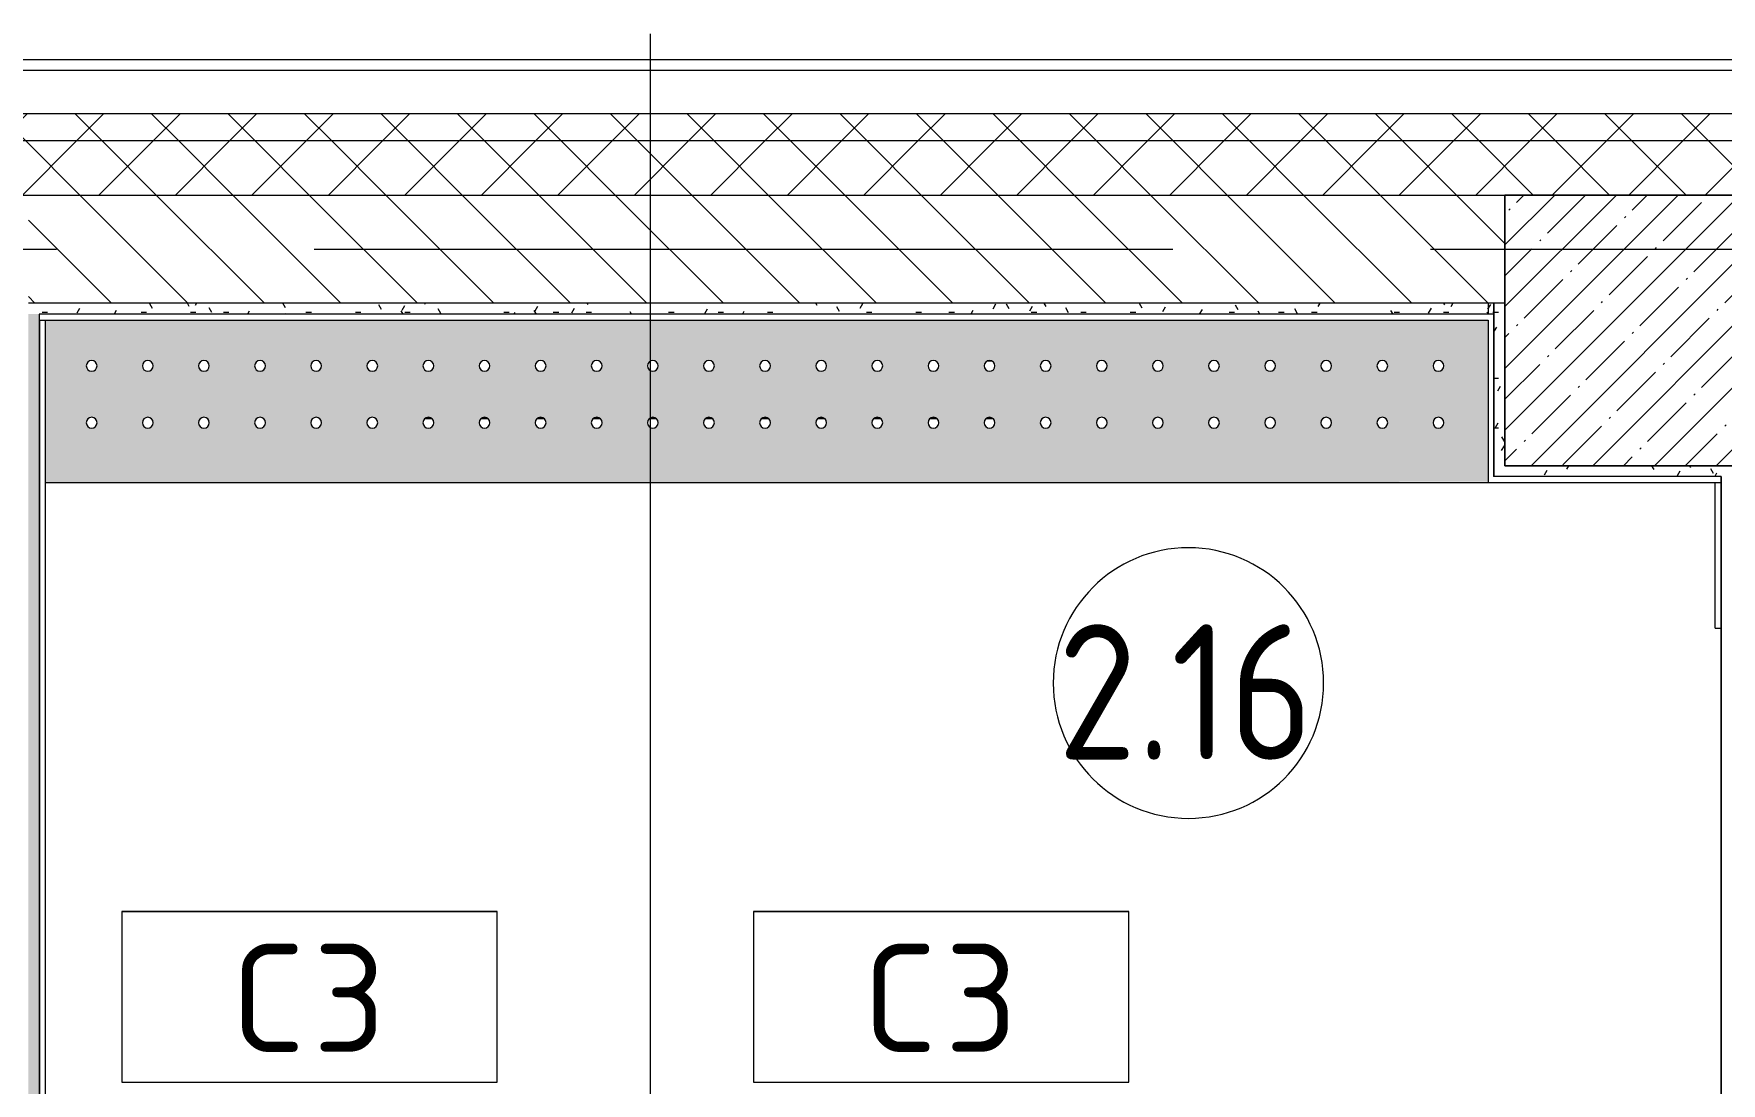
# Model space of a CAD drawing. Header units: millimetres. Extents: x 35092 to 251863, y -8553 to 29549.
# Drawn here: x 70820 to 73940, y 25459 to 27398 of the extents above; entities that cross this region are included whole.
import ezdxf

# ---------------------------------------------------------------- set-up
doc = ezdxf.new("R2010")
doc.units = ezdxf.units.MM
doc.linetypes.add('Осевая', pattern=[3175, 635, -476.25, 1587.5, -476.25])
for name, color, linetype, lineweight in [('A-AREA-IDEN', 7, 'Continuous', 9), ('A-GENM-IDEN', 7, 'Continuous', 9), ('A-WALL', 7, 'Continuous', 9), ('I-WALL', 7, 'Continuous', 9), ('S-COLS', 7, 'Continuous', 9), ('Знаки', 7, 'Continuous', 9), ('Оси', 7, 'Continuous', 9), ('Оси-2', 7, 'Осевая', 9)]:
    doc.layers.add(name, color=color, linetype=linetype, lineweight=lineweight)
for name, color, linetype, lineweight, true_color in [('A-WALL-1', 9, 'Continuous', 9, 0x808080), ('A-WALL-FNSH-1', 9, 'Continuous', 9, 0x808080), ('M-EQPM-1', 7, 'Continuous', 9, 0xb2b2b2)]:
    doc.layers.add(name, color=color, linetype=linetype, lineweight=lineweight, true_color=true_color)
doc.styles.add('GOST Common', font='GOST_Common.ttf', dxfattribs={"height": 200})
doc.styles.add('GOST Common_1', font='GOST_Common.ttf', dxfattribs={"width": 0.9, "height": 250})
pattern_1 = [(45, (0, 0), (-70.71068, 70.71068), []), (135, (0, 0), (-70.71068, -70.71068), [])]
pattern_2 = [(0, (0, 0), (121.92, 30.48), [10.058, -81.382, 10.058, -81.382, -487.68]), (0, (0, 0), (121.92, 30.48), [-182.88, 10.058, -172.822, 10.058, -81.382, -213.36]), (0, (0, 0), (121.92, 30.48), [-457.2, 10.058, -50.902, 10.058, -142.342]), (120, (45.72, 15.24), (-87.356454, 90.345817), [10.058, -81.382, 10.058, -81.382, -487.68]), (120, (45.72, 15.24), (-87.356454, 90.345817), [-182.88, 10.058, -172.822, 10.058, -81.382, -213.36]), (120, (45.72, 15.24), (-87.356454, 90.345817), [-457.2, 10.058, -50.902, 10.058, -142.342]), (240, (60.96, 76.2), (-34.563546, -120.825817), [10.058, -81.382, 10.058, -81.382, -487.68]), (240, (60.96, 76.2), (-34.563546, -120.825817), [-182.88, 10.058, -172.822, 10.058, -81.382, -213.36]), (240, (60.96, 76.2), (-34.563546, -120.825817), [-457.2, 10.058, -50.902, 10.058, -142.342])]

# ---------------------------------------------------------------- blocks, each defined once
blk = doc.blocks.new('radiator_prado_classic_z_tip_30_po exemplyaru - Classic Z Тип 30-500-30677906-План расстановки мебели и оборудования 2 этажа в осях 12-23')
at = {"layer": 'M-EQPM-1'}
for p, q in [((12.1, 228), (0, 228)), ((0, 228), (12.1, 228)), ((115.9, 228), (103.2, 228)), ((103.2, 228), (112.5, 228)), ((112.5, 228), (115.9, 228)), ((115.9, 228), (112.5, 228)), ((112.5, 228), (115.9, 228)), ((112.5, 228), (113.8, 226.7)), ((112.5, 228), (113.8, 226.7)), ((219.6, 228), (207, 228)), ((207, 228), (212.5, 228)), ((212.5, 228), (219.6, 228)), ((219.6, 228), (212.5, 228)), ((212.5, 228), (219.6, 228)), ((212.5, 228), (214.7, 225.8)), ((212.5, 228), (214.7, 225.8)), ((323.4, 228), (310.7, 228)), ((310.7, 228), (312.5, 228)), ((312.5, 228), (323.4, 228)), ((323.4, 228), (312.5, 228)), ((312.5, 228), (323.4, 228)), ((312.5, 228), (314.5, 226)), ((312.5, 228), (314.5, 226)), ((427.1, 228), (414.5, 228)), ((414.5, 228), (427.1, 228)), ((427.1, 228), (414.5, 228)), ((414.5, 228), (427.1, 228)), ((530.9, 228), (518.2, 228)), ((518.2, 228), (530.9, 228)), ((530.9, 228), (518.2, 228)), ((518.2, 228), (530.9, 228)), ((634.6, 228), (622, 228)), ((622, 228), (634.6, 228)), ((634.6, 228), (622, 228)), ((622, 228), (634.6, 228)), ((738.4, 228), (725.7, 228)), ((725.7, 228), (737.5, 228)), ((737.5, 228), (725.7, 228)), ((725.7, 228), (737.5, 228)), ((736.1, 226.6), (737.5, 228)), ((737.5, 228), (736.1, 226.6)), ((842.1, 228), (829.5, 228)), ((829.5, 228), (837.5, 228)), ((837.5, 228), (829.5, 228)), ((829.5, 228), (837.5, 228)), ((835.2, 225.7), (837.5, 228)), ((837.5, 228), (835.2, 225.7)), ((837.5, 228), (842.1, 228)), ((945.9, 228), (933.2, 228)), ((933.2, 228), (937.5, 228)), ((937.5, 228), (933.2, 228)), ((933.2, 228), (937.5, 228)), ((935.9, 226.4), (937.5, 228)), ((937.5, 228), (935.9, 226.4)), ((937.5, 228), (945.9, 228)), ((1049.6, 228), (1037, 228)), ((1037.5, 228), (1049.6, 228)), ((9.6, 121.5), (2, 121.5)), ((9.6, 121.5), (2, 121.5))]:
    blk.add_line(p, q, dxfattribs=at)
blk = doc.blocks.new('Зашивка радиатора М17  - Зашивка радиатора_ с перфорацией М6-33175032-План расстановки мебели и оборудования 2 этажа в осях 12-23')
at = {"layer": 'Знаки'}
h = blk.add_hatch(color=256, dxfattribs=at)
h.paths.add_polyline_path([(-303, -179.9), (2298.9, -178.8), (2298.8, 120), (-369.1, 119), (-369.1, -179.9)])
h.paths.add_polyline_path([(-283, -79.6), (-288, -78.3), (-291.7, -74.6), (-293, -69.6), (-291.7, -64.6), (-288, -61), (-283, -59.6), (-278, -61), (-274.3, -64.6), (-273, -69.6), (-274.3, -74.6), (-278, -78.3), (-280.4, -79.3)])
h.paths.add_polyline_path([(-179.2, -79.6), (-184.2, -78.3), (-187.9, -74.6), (-189.2, -69.6), (-187.9, -64.6), (-184.2, -61), (-179.2, -59.6), (-174.2, -61), (-170.6, -64.6), (-169.2, -69.6), (-170.6, -74.6), (-174.2, -78.3), (-176.7, -79.3)])
h.paths.add_polyline_path([(-75.5, -79.6), (-80.5, -78.3), (-84.2, -74.6), (-85.5, -69.6), (-84.2, -64.6), (-80.5, -61), (-75.5, -59.6), (-70.5, -61), (-66.8, -64.6), (-65.5, -69.6), (-66.8, -74.6), (-70.5, -78.3), (-72.9, -79.3)])
h.paths.add_polyline_path([(132, -79.6), (127, -78.3), (123.3, -74.6), (122, -69.6), (123.3, -64.6), (127, -61), (132, -59.6), (137, -61), (140.7, -64.6), (142, -69.6), (140.7, -74.6), (137, -78.3), (134.6, -79.3)])
h.paths.add_polyline_path([(28.3, -79.6), (23.3, -78.3), (19.6, -74.6), (18.3, -69.6), (19.6, -64.6), (23.3, -61), (28.3, -59.6), (33.3, -61), (36.9, -64.6), (38.3, -69.6), (36.9, -74.6), (33.3, -78.3), (30.8, -79.3)])
h.paths.add_polyline_path([(235.8, -79.6), (230.8, -78.3), (227.1, -74.6), (225.8, -69.6), (227.1, -64.6), (230.8, -61), (235.8, -59.6), (240.8, -61), (244.4, -64.6), (245.8, -69.6), (243.9, -75.3), (240.8, -78.3), (238.3, -79.3)])
h.paths.add_polyline_path([(339.5, -79.6), (334.5, -78.3), (330.8, -74.6), (329.5, -69.6), (330.8, -64.6), (335.1, -60.8), (339.5, -59.6), (344.5, -61), (348.2, -64.6), (349.5, -69.6), (348.2, -74.6), (344.5, -78.3), (342.1, -79.3)])
h.paths.add_polyline_path([(547, -79.6), (542, -78.3), (538.3, -74.6), (537, -69.6), (538.3, -64.6), (542, -61), (547, -59.6), (552, -61), (555.7, -64.6), (557, -69.6), (555.7, -74.6), (552, -78.3), (549.6, -79.3)])
h.paths.add_polyline_path([(650.8, -79.6), (645.8, -78.3), (642.1, -74.6), (640.8, -69.6), (642.1, -64.6), (645.8, -61), (650.8, -59.6), (655.8, -61), (659.4, -64.6), (660.8, -69.6), (659.4, -74.6), (655.8, -78.3), (653.3, -79.3)])
h.paths.add_polyline_path([(443.3, -79.6), (438.3, -78.3), (434.6, -74.6), (433.3, -69.6), (434.6, -64.6), (438.3, -61), (443.3, -59.6), (448.3, -61), (451.9, -64.6), (453.3, -69.6), (451.9, -74.6), (448.3, -78.3), (445.8, -79.3)])
h.paths.add_polyline_path([(858.3, -79.6), (853.3, -78.3), (849.6, -74.6), (848.3, -69.6), (849.6, -64.6), (853.3, -61), (858.3, -59.6), (863.3, -61), (866.9, -64.6), (868.3, -69.6), (866.9, -74.6), (863.3, -78.3), (860.8, -79.3)])
h.paths.add_polyline_path([(754.5, -79.6), (749.5, -78.3), (745.8, -74.6), (744.5, -69.6), (745.8, -64.6), (749.5, -61), (754.5, -59.6), (759.5, -61), (763.2, -64.6), (764.5, -69.6), (763.2, -74.6), (759.5, -78.3), (757.1, -79.3)])
h.paths.add_polyline_path([(1065.8, -79.6), (1060.8, -78.3), (1057.1, -74.6), (1055.8, -69.6), (1057.1, -64.6), (1060.8, -61), (1065.8, -59.6), (1070.8, -61), (1074.4, -64.6), (1075.8, -69.6), (1074.4, -74.6), (1070.8, -78.3), (1068.3, -79.3)])
h.paths.add_polyline_path([(962, -79.6), (957, -78.3), (953.3, -74.6), (952, -69.6), (953.3, -64.6), (957, -61), (962, -59.6), (967, -61), (970.7, -64.6), (972, -69.6), (970.7, -74.6), (967, -78.3), (964.6, -79.3)])
h.paths.add_polyline_path([(1169.5, -79.6), (1164.5, -78.3), (1160.8, -74.6), (1159.5, -69.6), (1160.8, -64.6), (1164.5, -61), (1169.5, -59.6), (1174.5, -61), (1178.2, -64.6), (1179.5, -69.6), (1178.2, -74.6), (1174.5, -78.3), (1172.1, -79.3)])
h.paths.add_polyline_path([(1273.3, -79.6), (1268.3, -78.3), (1264.6, -74.6), (1263.3, -69.6), (1264.6, -64.6), (1268.3, -61), (1273.3, -59.6), (1278.3, -61), (1281.9, -64.6), (1283.3, -69.6), (1281.9, -74.6), (1278.3, -78.3), (1275.8, -79.3)])
h.paths.add_polyline_path([(1480.8, -79.6), (1475.8, -78.3), (1472.1, -74.6), (1470.8, -69.6), (1472.1, -64.6), (1475.8, -61), (1480.8, -59.6), (1485.8, -61), (1489.4, -64.6), (1490.8, -69.6), (1489.4, -74.6), (1485.8, -78.3), (1483.3, -79.3)])
h.paths.add_polyline_path([(1377, -79.6), (1372, -78.3), (1368.3, -74.6), (1367, -69.6), (1368.3, -64.6), (1372, -61), (1377, -59.6), (1382, -61), (1385.7, -64.6), (1387, -69.6), (1385.7, -74.6), (1382, -78.3), (1379.6, -79.3)])
h.paths.add_polyline_path([(1584.5, -79.6), (1579.5, -78.3), (1575.8, -74.6), (1574.5, -69.6), (1575.8, -64.6), (1579.5, -61), (1584.5, -59.6), (1589.5, -61), (1593.2, -64.6), (1594.5, -69.6), (1593.2, -74.6), (1589.5, -78.3), (1587.1, -79.3)])
h.paths.add_polyline_path([(1688.3, -79.6), (1683.3, -78.3), (1679.6, -74.6), (1678.3, -69.6), (1679.6, -64.6), (1683.3, -61), (1688.3, -59.6), (1693.3, -61), (1696.9, -64.6), (1698.3, -69.6), (1696.9, -74.6), (1693.3, -78.3), (1690.8, -79.3)])
h.paths.add_polyline_path([(1792, -79.6), (1787, -78.3), (1783.3, -74.6), (1782, -69.6), (1783.3, -64.6), (1787, -61), (1792, -59.6), (1797, -61), (1800.7, -64.6), (1802, -69.6), (1800.7, -74.6), (1797, -78.3), (1794.6, -79.3)])
h.paths.add_polyline_path([(1895.8, -79.6), (1890.8, -78.3), (1887.1, -74.6), (1885.8, -69.6), (1887.1, -64.6), (1890.8, -61), (1895.8, -59.6), (1900.8, -61), (1904.4, -64.6), (1905.8, -69.6), (1904.4, -74.6), (1900.8, -78.3), (1898.3, -79.3)])
h.paths.add_polyline_path([(1999.5, -79.6), (1994.5, -78.3), (1990.8, -74.6), (1989.5, -69.6), (1990.8, -64.6), (1994.5, -61), (1999.5, -59.6), (2004.5, -61), (2008.2, -64.6), (2009.5, -69.6), (2008.2, -74.6), (2004.5, -78.3), (2002.1, -79.3)])
h.paths.add_polyline_path([(2103.3, -79.6), (2098.3, -78.3), (2094.6, -74.6), (2093.3, -69.6), (2094.6, -64.6), (2098.3, -61), (2103.3, -59.6), (2108.3, -61), (2111.9, -64.6), (2113.3, -69.6), (2111.9, -74.6), (2108.3, -78.3), (2105.8, -79.3)])
h.paths.add_polyline_path([(2207, -79.6), (2202, -78.3), (2198.3, -74.6), (2197, -69.6), (2198.3, -64.6), (2202, -61), (2207, -59.6), (2212, -61), (2215.7, -64.6), (2217, -69.6), (2215.7, -74.6), (2212, -78.3), (2209.6, -79.3)])
h.paths.add_polyline_path([(-179.2, 25.4), (-184.2, 26.7), (-187.9, 30.4), (-189.2, 35.4), (-187.9, 40.4), (-184.2, 44), (-179.2, 45.4), (-174.2, 44), (-170.6, 40.4), (-169.2, 35.4), (-170.6, 30.4), (-174.2, 26.7), (-176.7, 25.7)])
h.paths.add_polyline_path([(-75.5, 25.4), (-80.5, 26.7), (-84.2, 30.4), (-85.5, 35.4), (-84.2, 40.4), (-80.5, 44), (-75.5, 45.4), (-70.5, 44), (-66.8, 40.4), (-65.5, 35.4), (-66.8, 30.4), (-70.5, 26.7), (-72.9, 25.7)])
h.paths.add_polyline_path([(-283, 25.4), (-288, 26.7), (-291.7, 30.4), (-293, 35.4), (-291.7, 40.4), (-288, 44), (-283, 45.4), (-278, 44), (-274.3, 40.4), (-273, 35.4), (-274.3, 30.4), (-278, 26.7), (-280.4, 25.7)])
h.paths.add_polyline_path([(28.3, 25.4), (23.3, 26.7), (19.6, 30.4), (18.3, 35.4), (19.6, 40.4), (23.3, 44), (28.3, 45.4), (33.3, 44), (36.9, 40.4), (38.3, 35.4), (36.9, 30.4), (33.3, 26.7), (30.8, 25.7)])
h.paths.add_polyline_path([(132, 25.4), (127, 26.7), (123.3, 30.4), (122, 35.4), (123.3, 40.4), (127, 44), (132, 45.4), (137, 44), (140.7, 40.4), (142, 35.4), (140.7, 30.4), (137, 26.7), (134.6, 25.7)])
h.paths.add_polyline_path([(235.8, 25.4), (230.8, 26.7), (227.1, 30.4), (225.8, 35.4), (227.1, 40.4), (230.8, 44), (235.8, 45.4), (240.8, 44), (244.4, 40.4), (245.8, 35.4), (243.9, 29.7), (240.8, 26.7), (238.3, 25.7)])
h.paths.add_polyline_path([(339.5, 25.4), (334.5, 26.7), (330.8, 30.4), (329.5, 35.4), (330.8, 40.4), (335.1, 44.2), (339.5, 45.4), (344.5, 44), (348.2, 40.4), (349.5, 35.4), (348.2, 30.4), (344.5, 26.7), (342.1, 25.7)])
h.paths.add_polyline_path([(547, 25.4), (542, 26.7), (538.3, 30.4), (537, 35.4), (538.3, 40.4), (542, 44), (547, 45.4), (552, 44), (555.7, 40.4), (557, 35.4), (555.7, 30.4), (552, 26.7), (549.6, 25.7)])
h.paths.add_polyline_path([(443.3, 25.4), (438.3, 26.7), (434.6, 30.4), (433.3, 35.4), (434.6, 40.4), (438.3, 44), (443.3, 45.4), (448.3, 44), (451.9, 40.4), (453.3, 35.4), (451.9, 30.4), (448.3, 26.7), (445.8, 25.7)])
h.paths.add_polyline_path([(650.8, 25.4), (645.8, 26.7), (642.1, 30.4), (640.8, 35.4), (642.1, 40.4), (645.8, 44), (650.8, 45.4), (655.8, 44), (659.4, 40.4), (660.8, 35.4), (659.4, 30.4), (655.8, 26.7), (653.3, 25.7)])
h.paths.add_polyline_path([(858.3, 25.4), (853.3, 26.7), (849.6, 30.4), (848.3, 35.4), (849.6, 40.4), (853.3, 44), (858.3, 45.4), (863.3, 44), (866.9, 40.4), (868.3, 35.4), (866.9, 30.4), (863.3, 26.7), (860.8, 25.7)])
h.paths.add_polyline_path([(754.5, 25.4), (749.5, 26.7), (745.8, 30.4), (744.5, 35.4), (745.8, 40.4), (749.5, 44), (754.5, 45.4), (759.5, 44), (763.2, 40.4), (764.5, 35.4), (763.2, 30.4), (759.5, 26.7), (757.1, 25.7)])
h.paths.add_polyline_path([(962, 25.4), (957, 26.7), (953.3, 30.4), (952, 35.4), (953.3, 40.4), (957, 44), (962, 45.4), (967, 44), (970.7, 40.4), (972, 35.4), (970.7, 30.4), (967, 26.7), (964.6, 25.7)])
h.paths.add_polyline_path([(1169.5, 25.4), (1164.5, 26.7), (1160.8, 30.4), (1159.5, 35.4), (1160.8, 40.4), (1164.5, 44), (1169.5, 45.4), (1174.5, 44), (1178.2, 40.4), (1179.5, 35.4), (1178.2, 30.4), (1174.5, 26.7), (1172.1, 25.7)])
h.paths.add_polyline_path([(1065.8, 25.4), (1060.8, 26.7), (1057.1, 30.4), (1055.8, 35.4), (1057.1, 40.4), (1060.8, 44), (1065.8, 45.4), (1070.8, 44), (1074.4, 40.4), (1075.8, 35.4), (1074.4, 30.4), (1070.8, 26.7), (1068.3, 25.7)])
h.paths.add_polyline_path([(1273.3, 25.4), (1268.3, 26.7), (1264.6, 30.4), (1263.3, 35.4), (1264.6, 40.4), (1268.3, 44), (1273.3, 45.4), (1278.3, 44), (1281.9, 40.4), (1283.3, 35.4), (1281.9, 30.4), (1278.3, 26.7), (1275.8, 25.7)])
h.paths.add_polyline_path([(1480.8, 25.4), (1475.8, 26.7), (1472.1, 30.4), (1470.8, 35.4), (1472.1, 40.4), (1475.8, 44), (1480.8, 45.4), (1485.8, 44), (1489.4, 40.4), (1490.8, 35.4), (1489.4, 30.4), (1485.8, 26.7), (1483.3, 25.7)])
h.paths.add_polyline_path([(1377, 25.4), (1372, 26.7), (1368.3, 30.4), (1367, 35.4), (1368.3, 40.4), (1372, 44), (1377, 45.4), (1382, 44), (1385.7, 40.4), (1387, 35.4), (1385.7, 30.4), (1382, 26.7), (1379.6, 25.7)])
h.paths.add_polyline_path([(1688.3, 25.4), (1683.3, 26.7), (1679.6, 30.4), (1678.3, 35.4), (1679.6, 40.4), (1683.3, 44), (1688.3, 45.4), (1693.3, 44), (1696.9, 40.4), (1698.3, 35.4), (1696.9, 30.4), (1693.3, 26.7), (1690.8, 25.7)])
h.paths.add_polyline_path([(1584.5, 25.4), (1579.5, 26.7), (1575.8, 30.4), (1574.5, 35.4), (1575.8, 40.4), (1579.5, 44), (1584.5, 45.4), (1589.5, 44), (1593.2, 40.4), (1594.5, 35.4), (1593.2, 30.4), (1589.5, 26.7), (1587.1, 25.7)])
h.paths.add_polyline_path([(1895.8, 25.4), (1890.8, 26.7), (1887.1, 30.4), (1885.8, 35.4), (1887.1, 40.4), (1890.8, 44), (1895.8, 45.4), (1900.8, 44), (1904.4, 40.4), (1905.8, 35.4), (1904.4, 30.4), (1900.8, 26.7), (1898.3, 25.7)])
h.paths.add_polyline_path([(1792, 25.4), (1787, 26.7), (1783.3, 30.4), (1782, 35.4), (1783.3, 40.4), (1787, 44), (1792, 45.4), (1797, 44), (1800.7, 40.4), (1802, 35.4), (1800.7, 30.4), (1797, 26.7), (1794.6, 25.7)])
h.paths.add_polyline_path([(1999.5, 25.4), (1994.5, 26.7), (1990.8, 30.4), (1989.5, 35.4), (1990.8, 40.4), (1994.5, 44), (1999.5, 45.4), (2004.5, 44), (2008.2, 40.4), (2009.5, 35.4), (2008.2, 30.4), (2004.5, 26.7), (2002.1, 25.7)])
h.paths.add_polyline_path([(2103.3, 25.4), (2098.3, 26.7), (2094.6, 30.4), (2093.3, 35.4), (2094.6, 40.4), (2098.3, 44), (2103.3, 45.4), (2108.3, 44), (2111.9, 40.4), (2113.3, 35.4), (2111.9, 30.4), (2108.3, 26.7), (2105.8, 25.7)])
h.paths.add_polyline_path([(2207, 25.4), (2202, 26.7), (2198.3, 30.4), (2197, 35.4), (2198.3, 40.4), (2202, 44), (2207, 45.4), (2212, 44), (2215.7, 40.4), (2217, 35.4), (2215.7, 30.4), (2212, 26.7), (2209.6, 25.7)])
blk.add_line((-369.1, -179.9), (2299, -179.9), dxfattribs=at)
for centre, start, end in [((-283, 35.4), 0, 180), ((-283, 35.4), 180, 0), ((-179.2, 35.4), 0, 180), ((-179.2, 35.4), 180, 0), ((-75.5, 35.4), 0, 180), ((-75.5, 35.4), 180, 0), ((28.3, 35.4), 0, 180), ((28.3, 35.4), 180, 0), ((132, 35.4), 0, 180), ((132, 35.4), 180, 0), ((235.8, 35.4), 0, 180), ((235.8, 35.4), 180, 0), ((339.5, 35.4), 0, 180), ((339.5, 35.4), 180, 0), ((443.3, 35.4), 0, 180), ((443.3, 35.4), 180, 0), ((547, 35.4), 0, 180), ((547, 35.4), 180, 0), ((650.8, 35.4), 0, 180), ((650.8, 35.4), 180, 0), ((754.5, 35.4), 0, 180), ((754.5, 35.4), 180, 360), ((858.3, 35.4), 0, 180), ((858.3, 35.4), 180, 0), ((962, 35.4), 0, 180), ((962, 35.4), 180, 360), ((1065.8, 35.4), 0, 180), ((1065.8, 35.4), 180, 0), ((1169.5, 35.4), 0, 180), ((1169.5, 35.4), 180, 360), ((1273.3, 35.4), 0, 180), ((1273.3, 35.4), 180, 360), ((1377, 35.4), 0, 180), ((1377, 35.4), 180, 0), ((1480.8, 35.4), 0, 180), ((1480.8, 35.4), 180, 0), ((1584.5, 35.4), 0, 180), ((1584.5, 35.4), 180, 360), ((1688.3, 35.4), 0, 180), ((1688.3, 35.4), 180, 0), ((1792, 35.4), 0, 180), ((1792, 35.4), 180, 360), ((1895.8, 35.4), 0, 180), ((1895.8, 35.4), 180, 0), ((1999.5, 35.4), 0, 180), ((1999.5, 35.4), 180, 0), ((2103.3, 35.4), 0, 180), ((2103.3, 35.4), 180, 0), ((2207, 35.4), 0, 180), ((2207, 35.4), 180, 360), ((-283, -69.6), 0, 180), ((-179.2, -69.6), 0, 180), ((-75.5, -69.6), 0, 180), ((28.3, -69.6), 0, 180), ((132, -69.6), 0, 180), ((235.8, -69.6), 0, 180), ((339.5, -69.6), 0, 180), ((443.3, -69.6), 0, 180), ((547, -69.6), 0, 180), ((650.8, -69.6), 0, 180), ((754.5, -69.6), 0, 180), ((858.3, -69.6), 0, 180), ((962, -69.6), 0, 180), ((1065.8, -69.6), 0, 180), ((1169.5, -69.6), 0, 180), ((1273.3, -69.6), 0, 180), ((1377, -69.6), 0, 180), ((1480.8, -69.6), 0, 180), ((1584.5, -69.6), 0, 180), ((1688.3, -69.6), 0, 180), ((1792, -69.6), 0, 180), ((1895.8, -69.6), 0, 180), ((1999.5, -69.6), 0, 180), ((2103.3, -69.6), 0, 180), ((2207, -69.6), 0, 180), ((-283, -69.6), 180, 0), ((-179.2, -69.6), 180, 0), ((-75.5, -69.6), 180, 0), ((28.3, -69.6), 180, 0), ((132, -69.6), 180, 0), ((235.8, -69.6), 180, 0), ((339.5, -69.6), 180, 0), ((443.3, -69.6), 180, 0), ((547, -69.6), 180, 0), ((650.8, -69.6), 180, 0), ((754.5, -69.6), 180, 0), ((858.3, -69.6), 180, 0), ((962, -69.6), 180, 0), ((1065.8, -69.6), 180, 0), ((1169.5, -69.6), 180, 0), ((1273.3, -69.6), 180, 0), ((1377, -69.6), 180, 0), ((1480.8, -69.6), 180, 0), ((1584.5, -69.6), 180, 0), ((1688.3, -69.6), 180, 0), ((1792, -69.6), 180, 0), ((1895.8, -69.6), 180, 0), ((1999.5, -69.6), 180, 360), ((2103.3, -69.6), 180, 0), ((2207, -69.6), 180, 360)]:
    blk.add_arc(centre, 10, start, end, dxfattribs=at)
blk = doc.blocks.new('Марка_Помещения - Номер-25198446-План расстановки мебели и оборудования 2 этажа в осях 12-23')
at = {"layer": 'A-AREA-IDEN'}
for start, end in [(360, 180), (180, 360)]:
    blk.add_arc((0, 0), 2.5, start, end, dxfattribs=at)
blk = doc.blocks.new('Mark Reiling - Mark Reiling-26174330-План расстановки мебели и оборудования 2 этажа в осях 12-23')
at = {"layer": 'A-GENM-IDEN'}
for p, q in [((-3.47, 1.49), (-3.47, -1.663)), ((-3.47, 1.49), (3.47, 1.49)), ((3.47, 1.49), (-3.47, 1.49)), ((-3.47, 1.49), (-3.47, -1.663)), ((3.47, -1.663), (3.47, 1.49)), ((3.47, -1.663), (3.47, 1.49)), ((-3.47, -1.663), (3.47, -1.663)), ((-3.47, -1.663), (3.47, -1.663))]:
    blk.add_line(p, q, dxfattribs=at)

msp = doc.modelspace()

# ---------------------------------------------------------------- hatches: boundary and pattern name
at = {"layer": 'A-WALL'}
h = msp.add_hatch(dxfattribs=at)
h.set_pattern_fill('FP_21', color=256, style=0, pattern_type=2)
h.set_pattern_definition(pattern_1)
h.paths.add_polyline_path([(84500.7, 27200), (84500.7, 27250), (80350, 27250), (80350, 27200), (83486, 27200)])
h.paths.add_polyline_path([(77850, 27200), (77850, 27250), (76340, 27250), (76340, 27200)])
h.paths.add_polyline_path([(74240, 27200), (74240, 27250), (68860, 27250), (68860, 27200), (73277, 27200)])
h.paths.add_polyline_path([(67960, 27200), (67960, 27250), (66160, 27250), (66160, 27200), (67443.3, 27200)])
h.paths.add_polyline_path([(64955.2, 27200), (65260, 27200), (65260, 27250), (64180, 27250), (64180, 27200), (64526.5, 27200)])
h.paths.add_polyline_path([(60755.2, 27200), (61040, 27200), (61040, 27250), (59860, 27250), (59860, 27200), (60151.2, 27200)])
h.paths.add_polyline_path([(57160, 27200), (57160, 27250), (55909.9, 27250), (55909.9, 27200)])
h.paths.add_polyline_path([(55009.9, 27200), (55009.9, 27250), (53860.2, 27250), (53860.2, 27200)])
h.paths.add_polyline_path([(50760.2, 27200), (50760.2, 27250), (49660.3, 27250), (49660.3, 27200), (49942.3, 27200)])
h.paths.add_polyline_path([(48760.3, 27200), (48760.3, 27250), (47507, 27250), (47507, 27200)])
h.paths.add_polyline_path([(44407, 27200), (44407, 27250), (42010, 27250), (42010, 27200), (44108.6, 27200)])
h = msp.add_hatch(dxfattribs=at)
h.set_pattern_fill('FP_21', color=256, style=0, pattern_type=2)
h.set_pattern_definition(pattern_1)
h.paths.add_polyline_path([(84500.7, 27100), (84500.7, 27200), (80350, 27200), (80350, 27100), (84200, 27100)])
h.paths.add_polyline_path([(77850, 27100), (77850, 27200), (76340, 27200), (76340, 27100), (77250, 27100)])
h.paths.add_polyline_path([(73540, 27100), (74240, 27100), (74240, 27200), (68860, 27200), (68860, 27100), (73277, 27100)])
h.paths.add_polyline_path([(67443.3, 27100), (67960, 27100), (67960, 27200), (66160, 27200), (66160, 27100), (66760, 27100)])
h.paths.add_polyline_path([(65260, 27100), (65260, 27200), (64180, 27200), (64180, 27100), (64955.2, 27100)])
h.paths.add_polyline_path([(61040, 27100), (61040, 27200), (59860, 27200), (59860, 27100), (60755.2, 27100)])
h.paths.add_polyline_path([(57160, 27100), (57160, 27200), (55909.9, 27200), (55909.9, 27100)])
h.paths.add_polyline_path([(55009.9, 27100), (55009.9, 27200), (53860.2, 27200), (53860.2, 27100)])
h.paths.add_polyline_path([(50364.8, 27100), (50760.2, 27100), (50760.2, 27200), (49660.3, 27200), (49660.3, 27100), (49942.3, 27100)])
h.paths.add_polyline_path([(48760.3, 27100), (48760.3, 27200), (47507, 27200), (47507, 27100)])
h.paths.add_polyline_path([(44407, 27100), (44407, 27200), (42060, 27200), (42060, 27100), (44108.6, 27100)])
at = {"layer": 'I-WALL'}
h = msp.add_hatch(dxfattribs=at)
h.set_pattern_fill('FP_19', color=256, style=0, pattern_type=2)
h.set_pattern_definition([(135, (0, 0), (-70.71068, -70.71068), [])])
h.paths.add_polyline_path([(84032.9, 26900), (84200, 26900), (84200, 27100), (81150, 27100), (81150, 26900), (83850.6, 26900)])
h.paths.add_polyline_path([(80350, 26900), (80650, 26900), (80650, 27100), (80350, 27100), (80350, 26970.8)])
h.paths.add_polyline_path([(77690, 26900), (77850, 26900), (77850, 27100), (77250, 27100), (77250, 26900), (77670, 26900)])
h.paths.add_polyline_path([(76340, 26900), (76750, 26900), (76750, 27100), (76340, 27100), (76340, 26970.8)])
h.paths.add_polyline_path([(73277, 26900), (73540, 26900), (73540, 27100), (70810, 27100), (70810, 26900), (73094.7, 26900)])
h.paths.add_polyline_path([(74040, 26900), (74240, 26900), (74240, 27100), (74040, 27100), (74040, 26970.8)])
h.paths.add_polyline_path([(70310, 26900), (70310, 27100), (68860, 27100), (68860, 26900), (69631, 26900)])
h.paths.add_polyline_path([(66789, 26900), (67960, 26900), (67960, 27100), (66760, 27100), (66760, 26900), (66780, 26900)])
h.paths.add_polyline_path([(64464.8, 26900), (65260, 26900), (65260, 27100), (64160, 27100), (64160, 26900)])
h.paths.add_polyline_path([(61060, 26900), (61060, 27100), (59860, 27100), (59860, 26900), (60880.5, 26900)])
h.paths.add_polyline_path([(57160, 26900), (57160, 27100), (55909.9, 27100), (55909.9, 26900), (56505.2, 26900)])
h.paths.add_polyline_path([(54781, 26900), (55009.9, 26900), (55009.9, 27100), (53860.2, 27100), (53860.2, 26900), (54780, 26900)])
h.paths.add_polyline_path([(50760.2, 26900), (50760.2, 27100), (50364.8, 27100), (50364.8, 26900)])
h = msp.add_hatch(dxfattribs=at)
h.set_pattern_fill('FP_58', color=256, style=0, pattern_type=2)
h.set_pattern_definition(pattern_2)
h.paths.add_polyline_path([(73509, 26880), (73520, 26880), (73520, 26900), (70810, 26900), (70810, 26880), (73459.3, 26880)])
h = msp.add_hatch(dxfattribs=at)
h.set_pattern_fill('FP_58', color=256, style=0, pattern_type=2)
h.set_pattern_definition(pattern_2)
h.paths.add_polyline_path([(73520, 26600), (73540, 26600), (73540, 26900), (73520, 26900), (73520, 26681.3)])
h = msp.add_hatch(dxfattribs=at)
h.set_pattern_fill('FP_58', color=256, style=0, pattern_type=2)
h.set_pattern_definition(pattern_2)
h.paths.add_polyline_path([(70830, 23455), (70830, 26880), (70810, 26880), (70810, 23455)])
h = msp.add_hatch(dxfattribs=at)
h.set_pattern_fill('FP_58', color=256, style=0, pattern_type=2)
h.set_pattern_definition(pattern_2)
h.paths.add_polyline_path([(73960, 26580), (73960, 26600), (73520, 26600), (73520, 26580), (73940, 26580)])
at = {"layer": 'S-COLS'}
h = msp.add_hatch(dxfattribs=at)
h.set_pattern_fill('FP_17', color=256, style=0, pattern_type=2)
h.set_pattern_definition([(45, (0, 0), (-57.02463, 57.02463), []), (45, (57.025, 0), (-57.02463, 57.02463), [100.806, -20.161, 3.353, -16.808])])
h.paths.add_polyline_path([(73540, 26600), (74040, 26600), (74040, 27100), (73540, 27100), (73540, 26681.3)])

# ---------------------------------------------------------------- linework, layer by layer
at = {"layer": 'A-WALL'}
for p, q in [((74240, 27330), (68860, 27330)), ((74240, 27250), (68860, 27250)), ((74240, 27200), (68860, 27200)), ((68860, 27100), (74240, 27100)), ((73540, 26900), (70810, 26900)), ((73520, 26580), (73520, 26900)), ((70830, 26880), (70830, 23475)), ((73520, 26880), (70830, 26880)), ((70831, 26869), (70830, 26869)), ((73940, 26580), (73519, 26580))]:
    msp.add_line(p, q, dxfattribs=at)
at = {"layer": 'A-WALL-1'}
for p, q in [((73540, 26600), (73540, 27100)), ((73960, 26600), (73540, 26600)), ((73940, 26580), (73940, 23475))]:
    msp.add_line(p, q, dxfattribs=at)
at = {"layer": 'A-WALL-FNSH-1'}
for p, q in [((74240, 27350), (68860, 27350)), ((73509, 26900), (73509, 26880)), ((73519, 26900), (73519, 26580)), ((70831, 23476), (70831, 26869)), ((70831, 26869), (73509, 26869)), ((73509, 26869), (73509, 26569)), ((73509, 26569), (73940, 26569)), ((73939, 26580), (73939, 23476))]:
    msp.add_line(p, q, dxfattribs=at)
at = {"layer": 'I-WALL'}
for p, q in [((70841, 26869), (70841, 23486)), ((73929, 26300), (73929, 26569)), ((73929, 26300), (73940, 26300))]:
    msp.add_line(p, q, dxfattribs=at)
at = {"layer": 'S-COLS'}
for p, q in [((74040, 27100), (73540, 27100)), ((73540, 27100), (73540, 26900)), ((73540, 26900), (73540, 26600)), ((73540, 26600), (74040, 26600))]:
    msp.add_line(p, q, dxfattribs=at)
at = {"layer": 'Оси'}
msp.add_line((71960, 24898.1), (71960, 27398.1), dxfattribs=at)
at = {"layer": 'Оси-2'}
msp.add_line((38477.2, 27000), (82200, 27000), dxfattribs=at)

# ---------------------------------------------------------------- block references
at = {"layer": 'A-AREA-IDEN', "xscale": 99.99999999999993, "yscale": 99.99999999999993, "zscale": 99.99999999999993}
msp.add_blockref('Марка_Помещения - Номер-25198446-План расстановки мебели и оборудования 2 этажа в осях 12-23', (72954.9, 26198.3), dxfattribs=at)
at = {"layer": 'A-GENM-IDEN', "xscale": 99.99999999999993, "yscale": 99.99999999999993, "zscale": 99.99999999999993}
for p in [(71329.6, 25627.2), (72497.6, 25627.2)]:
    msp.add_blockref('Mark Reiling - Mark Reiling-26174330-План расстановки мебели и оборудования 2 этажа в осях 12-23', p, dxfattribs=at)
at = {"layer": 'M-EQPM-1', "rotation": 180}
msp.add_blockref('radiator_prado_classic_z_tip_30_po exemplyaru - Classic Z Тип 30-500-30677906-План расстановки мебели и оборудования 2 этажа в осях 12-23', (72592.9, 26915), dxfattribs=at)
at = {"layer": 'Знаки'}
msp.add_blockref('Зашивка радиатора М17  - Зашивка радиатора_ с перфорацией М6-33175032-План расстановки мебели и оборудования 2 этажа в осях 12-23', (71210.1, 26749), dxfattribs=at)

# ---------------------------------------------------------------- texts
at = {"layer": 'A-AREA-IDEN', "insert": (72713, 26306.9), "char_height": 250, "width": 606.076, "attachment_point": 1, "style": 'GOST Common_1'}
msp.add_mtext('2.16', dxfattribs=at)
at = {"layer": 'A-GENM-IDEN', "char_height": 200, "attachment_point": 1, "style": 'GOST Common'}
for s, insert, width in [('\\fGOST Common|b0|i0|c204|p34|;С', (71191, 25716.3), 176.371), ('\\fGOST Common|b0|i0|c204|p34|;3', (71336.5, 25716.3), 168.354), ('\\fGOST Common|b0|i0|c204|p34|;С', (72359, 25716.3), 176.371), ('\\fGOST Common|b0|i0|c204|p34|;3', (72504.6, 25716.3), 168.354)]:
    msp.add_mtext(s, dxfattribs=dict(at, insert=insert, width=width))

doc.saveas('drawing.dxf')
